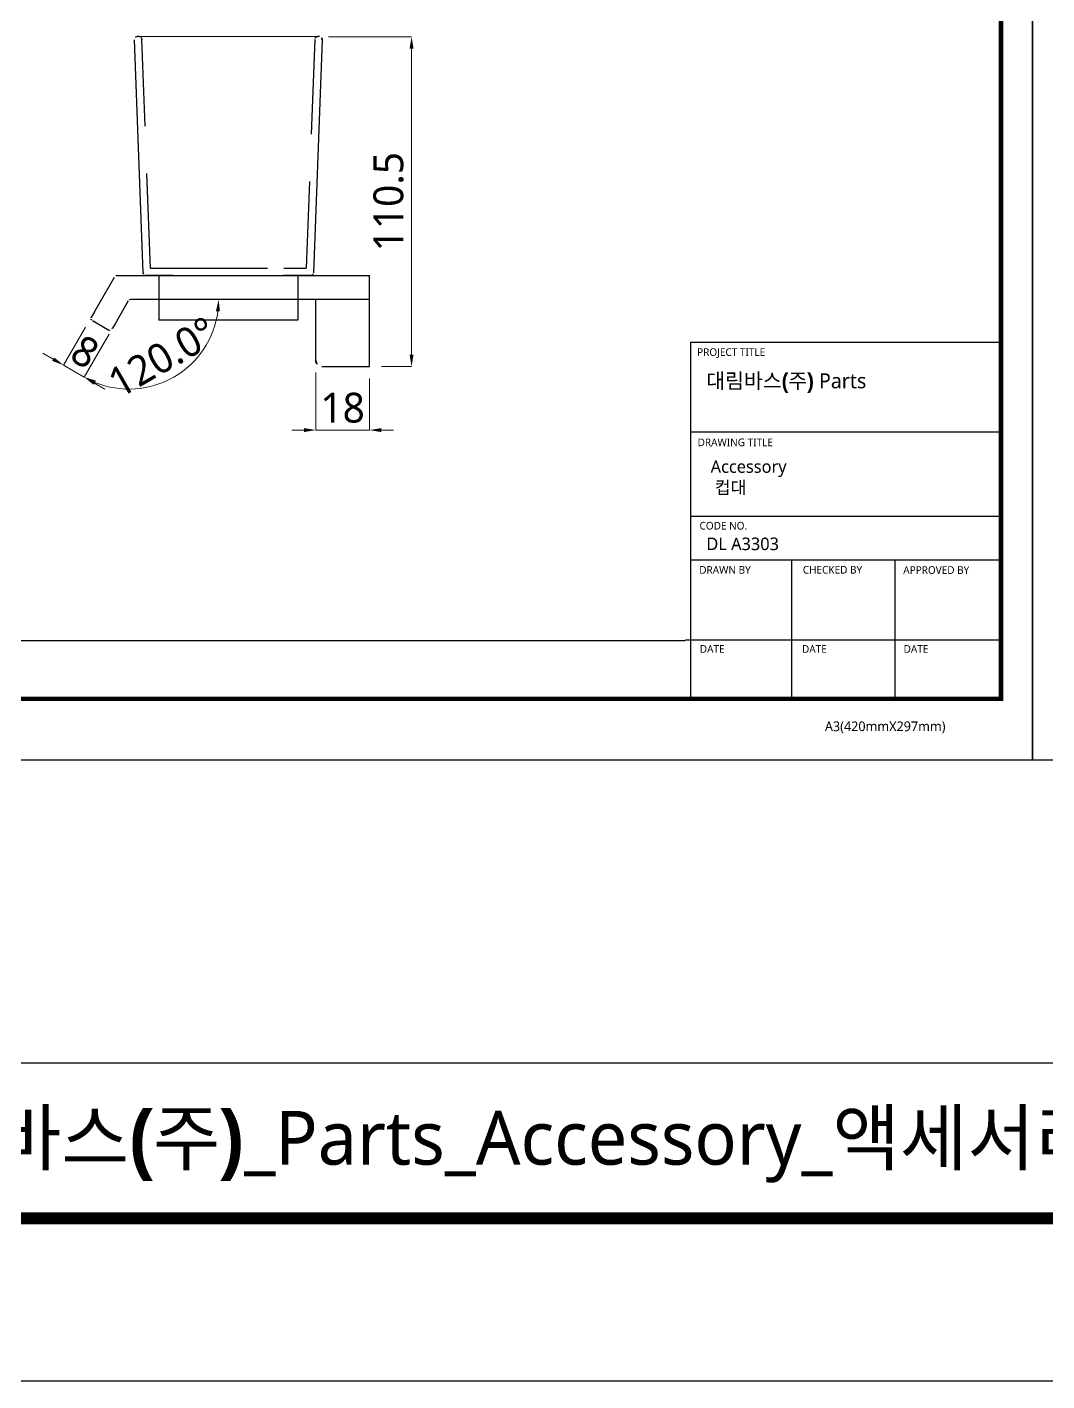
# Model space of a CAD drawing. Extents: x 16296675745 to 16296677481, y -37409619395 to -37409618123.
# Drawn here: x 16296676140.9 to 16296676482.7, y -37409619395.2 to -37409618941.7 of the extents above; entities that cross this region are included whole.
import ezdxf

# ---------------------------------------------------------------- set-up
doc = ezdxf.new("R2010")
doc.units = 0
doc.header["$LTSCALE"] = 10
doc.header["$MEASUREMENT"] = 0
doc.header["$PDMODE"] = 3
doc.header["$PDSIZE"] = -10
doc.linetypes.add('HIDDEN2', pattern=[4.7625, 3.175, -1.5875])
doc.layers.get('0').update_dxf_attribs({"linetype": 'CONTINUOUS'})
doc.layers.get('DEFPOINTS').update_dxf_attribs({"linetype": 'CONTINUOUS'})
doc.layers.add('BODY', color=7, linetype='CONTINUOUS')
doc.styles.add('Daelim Dimension', font='')
doc.styles.get('Daelim Dimension').set_extended_font_data('NanumGothic')
doc.dimstyles.new('DEFAULT', dxfattribs={"dimscale": 2, "dimtxt": 2, "dimasz": 2, "dimexe": 0, "dimexo": 2, "dimgap": 1, "dimtad": 1, "dimdec": 1, "dimzin": 9, "dimdsep": 46, "dimtxsty": 'Daelim Dimension', "dimcen": 0.5, "dimclrd": 252, "dimclre": 252, "dimclrt": 3, "dimadec": 1, "dimazin": 0, "dimtfac": 1, "dimtdec": 1, "dimtix": 1, "dimtmove": 0, "dimatfit": 3, "dimfxl": 1, "dimtolj": 1, "dimtzin": 1, "dimlwd": 9, "dimlwe": 9, "dimarcsym": 0})

# ---------------------------------------------------------------- blocks, each defined once
blk = doc.blocks.new('*D29')
at = {"color": 5, "lineweight": 9, "ltscale": 0.5, "transparency": 16777216}
for p, q in [((16296676237.669319, -37409619057.445801), (16296676237.669319, -37409619076.71785)), ((16296676255.669319, -37409619059.445808), (16296676255.669319, -37409619076.71785)), ((16296676233.669319, -37409619076.71785), (16296676229.669319, -37409619076.71785)), ((16296676237.669319, -37409619076.71785), (16296676255.669319, -37409619076.71785)), ((16296676259.669319, -37409619076.71785), (16296676263.669319, -37409619076.71785))]:
    blk.add_line(p, q, dxfattribs=at)
at = {"color": 5, "ltscale": 0.5, "transparency": 16777216}
for points in [[(16296676233.669319, -37409619076.051193), (16296676233.669319, -37409619077.384506), (16296676237.669319, -37409619076.71785)], [(16296676259.669319, -37409619076.051193), (16296676259.669319, -37409619077.384506), (16296676255.669319, -37409619076.71785)]]:
    blk.add_solid(points, dxfattribs=at)
at = {"layer": 'DEFPOINTS', "color": 0, "ltscale": 0.5, "transparency": 16777216}
for p in [(16296676237.669319, -37409619053.445801), (16296676255.669319, -37409619055.445808), (16296676255.669319, -37409619076.71785)]:
    blk.add_point(p, dxfattribs=at)
at = {"color": 7, "ltscale": 0.5, "transparency": 16777216, "insert": (16296676246.669319, -37409619069.274361), "char_height": 10, "attachment_point": 5, "style": 'Daelim Dimension'}
blk.add_mtext('\\A1;18', dxfattribs=at)
blk = doc.blocks.new('*D30')
at = {"color": 5, "lineweight": 9, "ltscale": 0.5, "transparency": 16777216}
for p, q in [((16296676160.469311, -37409619042.266312), (16296676153.13728, -37409619054.965759)), ((16296676167.397511, -37409619046.266312), (16296676160.065479, -37409619058.965759)), ((16296676149.67318, -37409619052.965759), (16296676146.20908, -37409619050.965759)), ((16296676153.13728, -37409619054.965759), (16296676160.065479, -37409619058.965759)), ((16296676163.529591, -37409619060.965759), (16296676166.99369, -37409619062.965759))]:
    blk.add_line(p, q, dxfattribs=at)
at = {"color": 5, "ltscale": 0.5, "transparency": 16777216}
for points in [[(16296676150.00651, -37409619052.388412), (16296676149.339849, -37409619053.543114), (16296676153.13728, -37409619054.965759)], [(16296676163.862921, -37409619060.388412), (16296676163.196251, -37409619061.543114), (16296676160.065479, -37409619058.965759)]]:
    blk.add_solid(points, dxfattribs=at)
at = {"layer": 'DEFPOINTS', "color": 0, "ltscale": 0.5, "transparency": 16777216}
for p in [(16296676162.469311, -37409619038.802208), (16296676169.397511, -37409619042.802208), (16296676160.065479, -37409619058.965759)]:
    blk.add_point(p, dxfattribs=at)
at = {"color": 7, "ltscale": 0.5, "transparency": 16777216, "insert": (16296676160.32313, -37409619050.519508), "char_height": 10, "attachment_point": 5, "rotation": 330.00000126, "style": 'Daelim Dimension'}
blk.add_mtext('\\A1;8', dxfattribs=at)
blk = doc.blocks.new('*D31')
at = {"color": 5, "lineweight": 9, "ltscale": 0.5, "transparency": 16777216}
for p, q in [((16296676241.94497, -37409618944.96278), (16296676269.76146, -37409618944.96278)), ((16296676269.76146, -37409618948.96278), (16296676269.76146, -37409619051.44581)), ((16296676259.66932, -37409619055.44581), (16296676269.76146, -37409619055.44581))]:
    blk.add_line(p, q, dxfattribs=at)
at = {"color": 5, "ltscale": 0.5, "transparency": 16777216}
for points in [[(16296676269.09479, -37409618948.96278), (16296676270.42813, -37409618948.96278), (16296676269.76146, -37409618944.96278)], [(16296676269.09479, -37409619051.44581), (16296676270.42813, -37409619051.44581), (16296676269.76146, -37409619055.44581)]]:
    blk.add_solid(points, dxfattribs=at)
at = {"layer": 'DEFPOINTS', "color": 0, "ltscale": 0.5, "transparency": 16777216}
for p in [(16296676237.94497, -37409618944.96278), (16296676255.66932, -37409619055.44581), (16296676269.76146, -37409619055.44581)]:
    blk.add_point(p, dxfattribs=at)
at = {"color": 7, "ltscale": 0.5, "transparency": 16777216, "insert": (16296676262.07477, -37409619000.20429), "char_height": 10, "attachment_point": 5, "rotation": 90, "style": 'Daelim Dimension'}
blk.add_mtext('\\A1;110.5', dxfattribs=at)
blk = doc.blocks.new('*D32')
at = {"color": 5, "lineweight": 9, "ltscale": 0.5, "transparency": 16777216}
blk.add_line((16296676168.397511, -37409619044.534264), (16296676160.065479, -37409619058.965759), dxfattribs=at)
blk.add_arc((16296676175.086981, -37409619032.947762), 30.043, 247.63414343, 352.36585604, dxfattribs=at)
at = {"color": 5, "ltscale": 0.5, "transparency": 16777216}
for points in [[(16296676204.198509, -37409619036.894501), (16296676205.528891, -37409619036.983269), (16296676205.12998, -37409619032.947746)], [(16296676163.36088, -37409619061.328979), (16296676163.9492, -37409619060.132446), (16296676160.065479, -37409619058.965759)]]:
    blk.add_solid(points, dxfattribs=at)
at = {"layer": 'DEFPOINTS', "color": 0, "ltscale": 0.5, "transparency": 16777216}
for p in [(16296676174.7983, -37409619033.447762), (16296676175.66433, -37409619032.947762), (16296676253.53599, -37409619032.947746), (16296676170.397511, -37409619041.070152), (16296676198.101259, -37409619052.259033)]:
    blk.add_point(p, dxfattribs=at)
at = {"color": 7, "ltscale": 0.5, "transparency": 16777216, "insert": (16296676186.25798, -37409619052.296494), "char_height": 10, "attachment_point": 5, "rotation": 29.99999125, "style": 'Daelim Dimension'}
blk.add_mtext('\\A1;120.0°', dxfattribs=at)

msp = doc.modelspace()

# ---------------------------------------------------------------- linework, layer by layer
at = {"color": 5, "ltscale": 40}
for p, q in [((16296676467.30328, -37409619047.351807), (16296676363.260189, -37409619047.351807)), ((16296676467.30328, -37409619077.42482), (16296676363.260189, -37409619077.42482)), ((16296676467.30328, -37409619077.42482), (16296676363.260189, -37409619077.42482)), ((16296676467.30328, -37409619105.714508), (16296676363.260189, -37409619105.714508)), ((16296676467.30328, -37409619105.714508), (16296676363.260189, -37409619105.714508)), ((16296676467.30328, -37409619120.305161), (16296676363.260189, -37409619120.305161)), ((16296676467.30328, -37409619120.305161), (16296676363.260189, -37409619120.305161)), ((16296676397.054291, -37409619120.305161), (16296676397.054291, -37409619166.752136)), ((16296676431.73683, -37409619120.305161), (16296676431.73683, -37409619166.752136)), ((16296676467.30328, -37409619147.135803), (16296676361.615641, -37409619147.135803)), ((16296676467.30328, -37409619147.135803), (16296676364.070789, -37409619147.135803)), ((16296676467.30328, -37409619166.752136), (16296676378.138069, -37409619166.752136))]:
    msp.add_line(p, q, dxfattribs=at)
at = {"color": 5, "ltscale": 0.5}
msp.add_line((16296676363.260189, -37409619047.351807), (16296676363.260189, -37409619167.381477), dxfattribs=at)
at = {"color": 5}
for p, q in [((16296675837.303169, -37409619147.210213), (16296676361.49045, -37409619147.210213)), ((16296675772.947269, -37409619288.663177), (16296677170.780029, -37409619288.663177))]:
    msp.add_line(p, q, dxfattribs=at)
at = {"ltscale": 0.5}
for points in [[(16296675745.032089, -37409619395.241547), (16296677481.032089, -37409619395.241547), (16296677481.032089, -37409618123.241547), (16296675745.032089, -37409618123.241547)], [(16296675826.83497, -37409619187.177101), (16296676477.83497, -37409619187.177101), (16296676477.83497, -37409618710.177101), (16296675826.83497, -37409618710.177101)], [(16296676477.834841, -37409619187.177101), (16296677128.834841, -37409619187.177101), (16296677128.834841, -37409618710.177101), (16296676477.834841, -37409618710.177101)]]:
    msp.add_lwpolyline(points, close=True, dxfattribs=at)
at = {"color": 5, "linetype": 'ByBlock', "lineweight": 200}
for points, const_width in [([(16296675772.947269, -37409619340.775627), (16296677452.947269, -37409619340.775627), (16296677452.947269, -37409618152.775627), (16296675772.947269, -37409618152.775627)], 4), ([(16296675837.303169, -37409619166.75238), (16296676467.303169, -37409619166.75238), (16296676467.303169, -37409618721.25238), (16296675837.303169, -37409618721.25238)], 1.5)]:
    msp.add_lwpolyline(points, close=True, dxfattribs=dict(at, const_width=const_width))
at = {"layer": 'BODY', "color": 4}
for p, q in [((16296676176.895439, -37409618945.944527), (16296676176.89513, -37409618945.935158)), ((16296676176.896219, -37409618945.94902), (16296676176.895451, -37409618945.944901)), ((16296676179.82189, -37409619023.983276), (16296676176.895611, -37409618945.949043)), ((16296676178.356979, -37409618944.890289), (16296676177.85733, -37409618944.909027)), ((16296676239.82037, -37409618945.949043), (16296676236.894079, -37409619023.983276)), ((16296676238.85865, -37409618944.909027), (16296676238.358999, -37409618944.890289)), ((16296676239.82052, -37409618945.944901), (16296676239.819759, -37409618945.94902)), ((16296676239.820841, -37409618945.935158), (16296676239.820539, -37409618945.944527)), ((16296676189.814871, -37409619024.945801), (16296676180.82119, -37409619024.945801)), ((16296676189.814871, -37409619024.945801), (16296676226.90111, -37409619024.945801)), ((16296676235.894791, -37409619024.945801), (16296676226.90111, -37409619024.945801)), ((16296676185.057989, -37409619032.947746), (16296676185.057989, -37409619039.945801)), ((16296676231.65799, -37409619032.947746), (16296676231.65799, -37409619039.945801)), ((16296676195.057989, -37409619039.945801), (16296676185.057989, -37409619039.945801)), ((16296676221.65799, -37409619039.945801), (16296676195.057989, -37409619039.945801)), ((16296676231.65799, -37409619039.945801), (16296676221.65799, -37409619039.945801))]:
    msp.add_line(p, q, dxfattribs=at)
at = {"layer": 'BODY', "color": 4, "lineweight": 5}
msp.add_line((16296676238.358999, -37409618944.890289), (16296676178.396021, -37409618944.889526), dxfattribs=at)
at = {"layer": 'BODY', "color": 4, "linetype": 'HIDDEN2'}
for p, q in [((16296676182.266001, -37409619022.445801), (16296676179.3937, -37409618945.851212)), ((16296676237.322281, -37409618945.851212), (16296676234.44998, -37409619022.445801)), ((16296676182.26656, -37409619022.445801), (16296676189.760731, -37409619022.445801)), ((16296676189.760731, -37409619022.445801), (16296676226.95525, -37409619022.445801)), ((16296676226.95525, -37409619022.445801), (16296676234.44998, -37409619022.445801)), ((16296676185.057989, -37409619024.945801), (16296676185.057989, -37409619032.947746)), ((16296676231.65799, -37409619024.945801), (16296676231.65799, -37409619032.63076))]:
    msp.add_line(p, q, dxfattribs=at)
at = {"layer": 'BODY'}
for p, q in [((16296676163.469311, -37409619037.070152), (16296676170.180639, -37409619025.445801)), ((16296676171.046659, -37409619024.945801), (16296676255.669319, -37409619024.945801)), ((16296676255.669319, -37409619025.945808), (16296676255.669319, -37409619024.9468)), ((16296676255.669319, -37409619031.947746), (16296676255.669319, -37409619025.945808)), ((16296676255.669319, -37409619032.947746), (16296676255.669319, -37409619031.947746)), ((16296676163.469311, -37409619037.070152), (16296676162.469311, -37409619038.802208)), ((16296676174.798309, -37409619033.447762), (16296676170.397511, -37409619041.070152)), ((16296676253.53599, -37409619032.947746), (16296676175.66433, -37409619032.947746)), ((16296676237.669319, -37409619053.445801), (16296676237.669319, -37409619032.947746)), ((16296676255.669319, -37409619032.947746), (16296676253.53599, -37409619032.947746)), ((16296676255.669319, -37409619054.445808), (16296676255.669319, -37409619032.947762)), ((16296676168.03149, -37409619043.168243), (16296676162.83534, -37409619040.168243)), ((16296676170.397511, -37409619041.070152), (16296676169.531521, -37409619042.570107)), ((16296676169.397511, -37409619042.760292), (16296676169.397511, -37409619042.78109)), ((16296676239.669319, -37409619055.445801), (16296676255.669319, -37409619055.445808)), ((16296676255.669319, -37409619055.445808), (16296676255.669319, -37409619054.445808))]:
    msp.add_line(p, q, dxfattribs=at)
at = {"layer": 'BODY', "color": 4}
for centre, radius, start, end in [((16296676177.8943, -37409618945.907883), 0.999539, 92.12014183, 181.56337792), ((16296676178.396021, -37409618945.885971), 0.996445, 67.89400671, 92.24558198), ((16296676178.392429, -37409618945.891937), 1.003321, 26.71758373, 67.83233475), ((16296676178.41037, -37409618945.886963), 0.983981, 2.10482842, 47.08734754), ((16296676238.305611, -37409618945.886963), 0.983981, 132.91265246, 177.89517158), ((16296676238.323549, -37409618945.891937), 1.003321, 112.16766525, 153.28241627), ((16296676238.31996, -37409618945.885971), 0.996445, 87.75441802, 112.10599329), ((16296676238.821671, -37409618945.907883), 0.999539, 358.43662208, 87.87985817), ((16296676180.82119, -37409619023.945801), 0.999999, 182.14813556, 252.54959456), ((16296676180.82119, -37409619023.945801), 1, 252.54949031, 270), ((16296676235.894791, -37409619023.945801), 1, 270, 313.92635586), ((16296676235.894791, -37409619023.945801), 0.999998, 313.92581648, 357.85186854)]:
    msp.add_arc(centre, radius, start, end, dxfattribs=at)
at = {"layer": 'BODY'}
for centre, radius, start, end in [((16296676171.046659, -37409619025.945801), 1, 90, 150.00001492), ((16296676175.664339, -37409619033.947762), 1.000001, 93.61014612, 150.00001492), ((16296676175.662451, -37409619033.920181), 0.972424, 89.88907787, 93.60172049), ((16296676163.33534, -37409619039.302208), 1, 150.00001492, 195.00003865), ((16296676163.335329, -37409619039.302208), 0.999999, 195.00003865, 240.00006956), ((16296676168.53149, -37409619042.302208), 1, 240.00006956, 319.51581703), ((16296676168.53149, -37409619042.302208), 1, 319.51581703, 330.00001492), ((16296676168.42919, -37409619041.935707), 1.271838, 319.58404593, 330.07923024), ((16296676239.669319, -37409619053.445801), 2.000001, 180, 270)]:
    msp.add_arc(centre, radius, start, end, dxfattribs=at)
msp.add_open_spline([(16296676169.397511, -37409619042.78109), (16296676169.397511, -37409619042.804848), (16296676169.397511, -37409619042.802208), (16296676169.397511, -37409619042.802208)], degree=3, dxfattribs=at)

# ---------------------------------------------------------------- texts
at = {"color": 5, "ltscale": 40, "style": 'Daelim Dimension'}
for s, height, p in [('PROJECT TITLE', 2.56901127, (16296676365.462749, -37409619051.880287)), ('DRAWING TITLE', 2.56901127, (16296676365.627451, -37409619082.11618)), ('CODE NO.', 2.5690113, (16296676366.27169, -37409619110.038162)), ('DRAWN BY', 2.5690113, (16296676366.17095, -37409619124.846558)), ('CHECKED BY', 2.5690113, (16296676400.881121, -37409619124.800987)), ('APPROVED BY', 2.56901127, (16296676434.54451, -37409619124.88398)), ('DATE', 2.5690113, (16296676366.371611, -37409619151.324547)), ('DATE', 2.5690113, (16296676400.607941, -37409619151.324547)), ('DATE', 2.5690113, (16296676434.662649, -37409619151.324547)), ('A3(420mmX297mm)', 3.24237133, (16296676408.288231, -37409619177.568092))]:
    msp.add_text(s, height=height, dxfattribs=at).set_placement(p)
at = {"attachment_point": 1, "style": 'Daelim Dimension'}
for s, insert, char_height, width in [('{\\fPretendard Variable SemiBold|b0|i0|c129|p2;\\C7;대림바스(주)} Parts', (16296676368.518459, -37409619057.682121), 5.03600079, 80.93992813), (' Accessory\\P  컵대', (16296676368.562889, -37409619086.828568), 4.2041236, 70.7511006), ('DL A3303', (16296676368.562889, -37409619112.719971), 4.2041236, 70.7511006)]:
    msp.add_mtext(s, dxfattribs=dict(at, insert=insert, char_height=char_height, width=width))
at = {"color": 2, "insert": (16296676084.60663, -37409619304.786163), "char_height": 18.0176724, "width": 729.2543326, "attachment_point": 1, "style": 'Daelim Dimension'}
msp.add_mtext('{\\fPretendard Variable SemiBold|b0|i0|c129|p2;대림바스(주)}_Parts_Accessory_{\\fGulim|b0|i0|c129|p50;액세서리}4{\\fGulim|b0|i0|c129|p50;품}_DL A3300', dxfattribs=at)

# ---------------------------------------------------------------- dimensions: what is measured, and where the dimension line sits
at = {"ltscale": 0.5}
dim = msp.add_linear_dim(base=(16296676269.761459, -37409619055.445808), p1=(16296676237.944969, -37409618944.962784), p2=(16296676255.669319, -37409619055.445808), angle=90, dimstyle='DEFAULT', override={"dimtxt": 5, "dimclrd": 5, "dimclre": 5, "dimclrt": 7}, dxfattribs=at)
dim.commit()
dim.dimension.update_dxf_attribs({"geometry": '*D31', "text_midpoint": (16296676262.07477, -37409619000.204292)})
dim = msp.add_angular_dim_2l(base=(16296676198.101259, -37409619052.259033), line1=((16296676253.53599, -37409619032.947746), (16296676175.66433, -37409619032.947746)), line2=((16296676174.798309, -37409619033.447762), (16296676170.397511, -37409619041.070152)), dimstyle='DEFAULT', override={"dimtxt": 5, "dimclrd": 5, "dimclre": 5, "dimclrt": 7}, dxfattribs=at)
dim.commit()
dim.dimension.update_dxf_attribs({"geometry": '*D32', "text_midpoint": (16296676186.25798, -37409619052.296501)})
dim = msp.add_aligned_dim(p1=(16296676162.469311, -37409619038.802208), p2=(16296676169.397511, -37409619042.802208), distance=-18.664062, dimstyle='DEFAULT', override={"dimtxt": 5, "dimclrd": 5, "dimclre": 5, "dimclrt": 7}, dxfattribs=at)
dim.commit()
dim.dimension.update_dxf_attribs({"geometry": '*D30', "text_midpoint": (16296676160.32313, -37409619050.519508)})
dim = msp.add_linear_dim(base=(16296676255.669319, -37409619076.71785), p1=(16296676237.669319, -37409619053.445801), p2=(16296676255.669319, -37409619055.445808), dimstyle='DEFAULT', override={"dimtxt": 5, "dimclrd": 5, "dimclre": 5, "dimclrt": 7}, dxfattribs=at)
dim.commit()
dim.dimension.update_dxf_attribs({"geometry": '*D29', "text_midpoint": (16296676246.669319, -37409619069.274361)})

doc.saveas('drawing.dxf')
